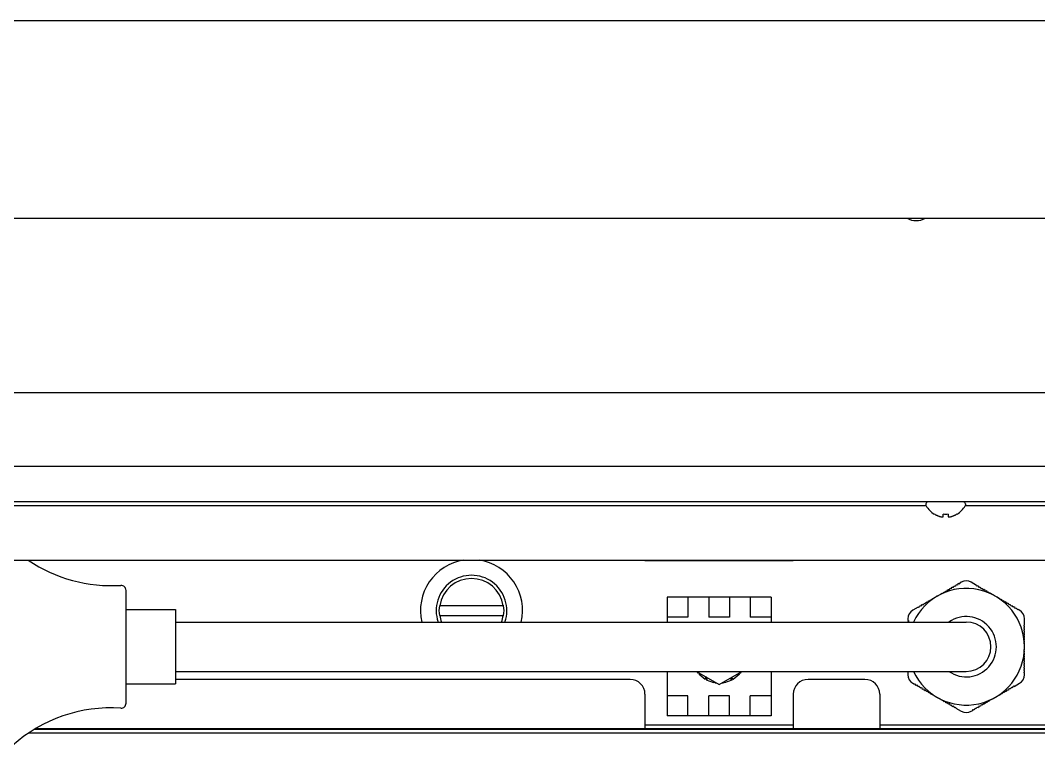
# Model space of a CAD drawing. Header units: millimetres. Extents: x -3169 to 1166, y -4146 to -91.
# Drawn here: x -567.7 to -361.7, y -979.5 to -832.8 of the extents above; entities that cross this region are included whole.
import ezdxf

# ---------------------------------------------------------------- set-up
doc = ezdxf.new("R2010")
doc.units = ezdxf.units.MM
doc.header["$LTSCALE"] = 23.1
doc.layers.get('0').update_dxf_attribs({"linetype": 'CONTINUOUS'})

msp = doc.modelspace()

# ---------------------------------------------------------------- linework, layer by layer
for p, q in [((-738.92, -832.76), (-233.92, -832.76)), ((-738.92, -872.76), (-233.92, -872.76)), ((-687.22, -908.01), (-285.62, -908.01)), ((-237.42, -923.01), (-735.42, -923.01)), ((-220.92, -930.16), (-751.92, -930.16)), ((-384.48, -930.96), (-588.36, -930.96)), ((-384.48, -930.56), (-384.48, -930.76)), ((-376.48, -930.56), (-376.48, -930.76)), ((-243.92, -930.96), (-376.48, -930.96)), ((-382.78, -932.64), (-382.78, -932.61)), ((-380.98, -933.16), (-380.98, -932.61)), ((-379.98, -932.61), (-379.98, -933.16)), ((-378.18, -932.61), (-378.18, -932.64)), ((-731.52, -941.96), (-241.32, -941.96)), ((-441.32, -941.96), (-441.32, -942.06)), ((-411.32, -942.06), (-441.32, -942.06)), ((-411.32, -941.96), (-411.32, -942.06)), ((-379.52, -947.69), (-379.78, -947.84)), ((-379.47, -947.77), (-379.52, -947.69)), ((-379.3, -947.67), (-379.47, -947.77)), ((-379.09, -947.44), (-379.35, -947.59)), ((-379.3, -947.67), (-379.35, -947.59)), ((-379.04, -947.52), (-379.09, -947.44)), ((-378.87, -947.42), (-379.04, -947.52)), ((-378.66, -947.19), (-378.92, -947.34)), ((-378.87, -947.42), (-378.92, -947.34)), ((-378.61, -947.27), (-378.66, -947.19)), ((-378.44, -947.17), (-378.61, -947.27)), ((-378.23, -946.94), (-378.49, -947.09)), ((-378.44, -947.17), (-378.49, -947.09)), ((-378.18, -947.02), (-378.23, -946.94)), ((-378, -946.92), (-378.18, -947.02)), ((-377.79, -946.69), (-378.05, -946.84)), ((-378, -946.92), (-378.05, -946.84)), ((-377.74, -946.77), (-377.79, -946.69)), ((-377.57, -946.67), (-377.74, -946.77)), ((-377.32, -946.41), (-377.62, -946.59)), ((-377.57, -946.67), (-377.62, -946.59)), ((-374.22, -947.05), (-375.32, -946.41)), ((-374.22, -947.05), (-374.27, -947.13)), ((-374.1, -947.23), (-374.27, -947.13)), ((-374.05, -947.15), (-374.1, -947.23)), ((-373.79, -947.3), (-374.05, -947.15)), ((-373.79, -947.3), (-373.84, -947.38)), ((-373.66, -947.48), (-373.84, -947.38)), ((-373.61, -947.4), (-373.66, -947.48)), ((-373.35, -947.55), (-373.61, -947.4)), ((-373.35, -947.55), (-373.4, -947.63)), ((-373.23, -947.73), (-373.4, -947.63)), ((-373.18, -947.65), (-373.23, -947.73)), ((-372.92, -947.8), (-373.18, -947.65)), ((-546.32, -970.88), (-546.32, -948.05)), ((-415.82, -949.46), (-436.82, -949.46)), ((-436.82, -949.46), (-436.82, -954.46)), ((-432.62, -949.46), (-432.62, -953.51)), ((-428.42, -949.46), (-428.42, -953.51)), ((-424.22, -949.46), (-424.22, -953.51)), ((-420.02, -949.46), (-420.02, -953.51)), ((-415.82, -949.46), (-415.82, -954.46)), ((-382.99, -949.69), (-383.25, -949.84)), ((-383.25, -949.84), (-383.2, -949.92)), ((-382.56, -949.44), (-382.82, -949.59)), ((-382.12, -949.19), (-382.38, -949.34)), ((-381.69, -948.94), (-381.95, -949.09)), ((-381.26, -948.69), (-381.52, -948.84)), ((-381.21, -948.76), (-381.26, -948.69)), ((-380.82, -948.44), (-381.08, -948.59)), ((-381.03, -948.67), (-381.08, -948.59)), ((-380.77, -948.52), (-380.82, -948.44)), ((-380.6, -948.42), (-380.77, -948.52)), ((-380.39, -948.19), (-380.65, -948.34)), ((-380.6, -948.42), (-380.65, -948.34)), ((-380.34, -948.27), (-380.39, -948.19)), ((-380.17, -948.17), (-380.34, -948.27)), ((-379.96, -947.94), (-380.22, -948.09)), ((-380.17, -948.17), (-380.22, -948.09)), ((-379.91, -948.02), (-379.96, -947.94)), ((-379.73, -947.92), (-379.91, -948.02)), ((-379.73, -947.92), (-379.78, -947.84)), ((-372.92, -947.8), (-372.97, -947.88)), ((-372.8, -947.98), (-372.97, -947.88)), ((-372.75, -947.9), (-372.8, -947.98)), ((-372.49, -948.05), (-372.75, -947.9)), ((-372.49, -948.05), (-372.54, -948.13)), ((-372.36, -948.23), (-372.54, -948.13)), ((-372.31, -948.15), (-372.36, -948.23)), ((-372.05, -948.3), (-372.31, -948.15)), ((-372.05, -948.3), (-372.1, -948.38)), ((-371.93, -948.48), (-372.1, -948.38)), ((-371.88, -948.4), (-371.93, -948.48)), ((-371.62, -948.55), (-371.88, -948.4)), ((-371.62, -948.55), (-371.67, -948.63)), ((-371.45, -948.65), (-371.48, -948.7)), ((-371.19, -948.8), (-371.45, -948.65)), ((-371.19, -948.8), (-371.21, -948.83)), ((-371.02, -948.9), (-371.03, -948.92)), ((-370.76, -949.05), (-371.02, -948.9)), ((-370.32, -949.3), (-370.58, -949.15)), ((-369.89, -949.55), (-370.15, -949.4)), ((-369.9, -949.57), (-369.89, -949.55)), ((-369.73, -949.67), (-369.72, -949.65)), ((-369.46, -949.8), (-369.72, -949.65)), ((-369.49, -949.85), (-369.46, -949.8)), ((-469.91, -951.16), (-482.92, -951.16)), ((-386.02, -951.44), (-387.12, -952.07)), ((-386.02, -951.44), (-385.97, -951.52)), ((-385.8, -951.42), (-385.97, -951.52)), ((-385.59, -951.19), (-385.85, -951.34)), ((-385.85, -951.34), (-385.8, -951.42)), ((-385.59, -951.19), (-385.54, -951.27)), ((-385.36, -951.17), (-385.54, -951.27)), ((-385.15, -950.94), (-385.41, -951.09)), ((-385.41, -951.09), (-385.36, -951.17)), ((-385.15, -950.94), (-385.1, -951.02)), ((-384.93, -950.92), (-385.1, -951.02)), ((-384.72, -950.69), (-384.98, -950.84)), ((-384.98, -950.84), (-384.93, -950.92)), ((-384.72, -950.69), (-384.67, -950.77)), ((-384.5, -950.67), (-384.67, -950.77)), ((-384.29, -950.44), (-384.55, -950.59)), ((-384.55, -950.59), (-384.5, -950.67)), ((-384.29, -950.44), (-384.24, -950.52)), ((-384.06, -950.42), (-384.24, -950.52)), ((-383.85, -950.19), (-384.11, -950.34)), ((-384.11, -950.34), (-384.06, -950.42)), ((-383.85, -950.19), (-383.8, -950.27)), ((-383.63, -950.17), (-383.8, -950.27)), ((-383.42, -949.94), (-383.68, -950.09)), ((-383.68, -950.09), (-383.63, -950.17)), ((-383.42, -949.94), (-383.37, -950.02)), ((-369.32, -949.97), (-369.28, -949.9)), ((-369.02, -950.05), (-369.28, -949.9)), ((-369.07, -950.13), (-369.02, -950.05)), ((-368.9, -950.23), (-369.07, -950.13)), ((-368.9, -950.23), (-368.85, -950.15)), ((-368.59, -950.3), (-368.85, -950.15)), ((-368.64, -950.38), (-368.59, -950.3)), ((-368.47, -950.48), (-368.64, -950.38)), ((-368.47, -950.48), (-368.42, -950.4)), ((-368.16, -950.55), (-368.42, -950.4)), ((-368.21, -950.63), (-368.16, -950.55)), ((-368.03, -950.73), (-368.21, -950.63)), ((-368.03, -950.73), (-367.98, -950.65)), ((-367.72, -950.8), (-367.98, -950.65)), ((-367.77, -950.88), (-367.72, -950.8)), ((-367.6, -950.98), (-367.77, -950.88)), ((-367.6, -950.98), (-367.55, -950.9)), ((-367.29, -951.05), (-367.55, -950.9)), ((-367.34, -951.13), (-367.29, -951.05)), ((-367.17, -951.23), (-367.34, -951.13)), ((-367.17, -951.23), (-367.12, -951.15)), ((-366.86, -951.3), (-367.12, -951.15)), ((-366.91, -951.38), (-366.86, -951.3)), ((-366.74, -951.48), (-366.91, -951.38)), ((-366.74, -951.48), (-366.69, -951.4)), ((-366.43, -951.55), (-366.69, -951.4)), ((-366.48, -951.63), (-366.43, -951.55)), ((-366.3, -951.73), (-366.48, -951.63)), ((-366.3, -951.73), (-366.25, -951.65)), ((-365.99, -951.8), (-366.25, -951.65)), ((-366.04, -951.88), (-365.99, -951.8)), ((-365.87, -951.98), (-366.04, -951.88)), ((-365.87, -951.98), (-365.82, -951.9)), ((-365.52, -952.07), (-365.82, -951.9)), ((-546.32, -951.96), (-536.32, -951.96)), ((-536.32, -951.96), (-536.32, -966.96)), ((-482.92, -953.16), (-469.91, -953.16)), ((-432.62, -953.51), (-436.82, -953.51)), ((-424.22, -953.51), (-428.42, -953.51)), ((-415.82, -953.51), (-420.02, -953.51)), ((-388.12, -953.8), (-388.12, -954.15)), ((-364.52, -955.07), (-364.52, -953.8)), ((-536.32, -954.46), (-376.32, -954.46)), ((-388.02, -954.15), (-388.12, -954.15)), ((-388.02, -954.35), (-388.12, -954.35)), ((-388.12, -954.35), (-388.12, -954.46)), ((-388.02, -954.15), (-388.02, -954.35)), ((-364.52, -955.07), (-364.62, -955.07)), ((-364.62, -955.27), (-364.62, -955.07)), ((-364.52, -955.27), (-364.62, -955.27)), ((-364.52, -955.57), (-364.62, -955.57)), ((-364.62, -955.77), (-364.62, -955.57)), ((-364.52, -955.77), (-364.62, -955.77)), ((-364.52, -955.57), (-364.52, -955.27)), ((-364.52, -956.07), (-364.52, -955.77)), ((-364.52, -956.07), (-364.62, -956.07)), ((-364.62, -956.27), (-364.62, -956.07)), ((-364.52, -956.27), (-364.62, -956.27)), ((-364.52, -956.57), (-364.62, -956.57)), ((-364.62, -956.77), (-364.62, -956.57)), ((-364.52, -956.77), (-364.62, -956.77)), ((-364.52, -957.07), (-364.62, -957.07)), ((-364.62, -957.27), (-364.62, -957.07)), ((-364.52, -957.27), (-364.62, -957.27)), ((-364.52, -957.57), (-364.62, -957.57)), ((-364.62, -957.77), (-364.62, -957.57)), ((-364.52, -957.77), (-364.62, -957.77)), ((-364.52, -958.07), (-364.61, -958.07)), ((-364.52, -956.57), (-364.52, -956.27)), ((-364.52, -957.07), (-364.52, -956.77)), ((-364.52, -957.57), (-364.52, -957.27)), ((-364.52, -958.07), (-364.52, -957.77)), ((-364.52, -958.27), (-364.59, -958.27)), ((-364.52, -958.57), (-364.55, -958.57)), ((-364.52, -958.77), (-364.54, -958.77)), ((-364.54, -960.07), (-364.52, -960.07)), ((-364.52, -958.57), (-364.52, -958.27)), ((-364.52, -959.07), (-364.52, -958.77)), ((-364.52, -959.57), (-364.52, -959.27)), ((-364.52, -960.07), (-364.52, -959.77)), ((-364.62, -961.07), (-364.52, -961.07)), ((-364.62, -961.27), (-364.62, -961.07)), ((-364.62, -961.27), (-364.52, -961.27)), ((-364.62, -961.57), (-364.52, -961.57)), ((-364.62, -961.77), (-364.62, -961.57)), ((-364.62, -961.77), (-364.52, -961.77)), ((-364.62, -962.07), (-364.52, -962.07)), ((-364.62, -962.27), (-364.62, -962.07)), ((-364.6, -960.77), (-364.52, -960.77)), ((-364.57, -960.57), (-364.52, -960.57)), ((-364.55, -960.27), (-364.52, -960.27)), ((-364.52, -960.57), (-364.52, -960.27)), ((-364.52, -961.07), (-364.52, -960.77)), ((-364.52, -961.57), (-364.52, -961.27)), ((-364.52, -962.07), (-364.52, -961.77)), ((-364.62, -962.27), (-364.52, -962.27)), ((-364.62, -962.57), (-364.52, -962.57)), ((-364.62, -962.77), (-364.62, -962.57)), ((-364.62, -962.77), (-364.52, -962.77)), ((-364.62, -963.07), (-364.52, -963.07)), ((-364.62, -963.27), (-364.62, -963.07)), ((-364.62, -963.27), (-364.52, -963.27)), ((-364.62, -963.57), (-364.52, -963.57)), ((-364.62, -963.77), (-364.62, -963.57)), ((-364.62, -963.77), (-364.52, -963.77)), ((-364.62, -964.07), (-364.52, -964.07)), ((-364.62, -964.27), (-364.62, -964.07)), ((-364.62, -964.27), (-364.52, -964.27)), ((-364.52, -962.57), (-364.52, -962.27)), ((-364.52, -963.07), (-364.52, -962.77)), ((-364.52, -963.57), (-364.52, -963.27)), ((-364.52, -964.07), (-364.52, -963.77)), ((-364.52, -964.57), (-364.52, -964.27)), ((-536.32, -964.46), (-376.32, -964.46)), ((-444.32, -966.06), (-536.32, -966.06)), ((-436.82, -964.46), (-436.82, -973.46)), ((-430.91, -964.46), (-426.32, -967.11)), ((-430.55, -964.82), (-430.69, -964.59)), ((-429.15, -966.07), (-430.36, -965.05)), ((-427.4, -966.76), (-428.89, -966.22)), ((-426.32, -967.11), (-421.73, -964.46)), ((-423.74, -966.22), (-425.23, -966.76)), ((-422.27, -965.05), (-423.48, -966.07)), ((-421.94, -964.59), (-422.08, -964.82)), ((-415.82, -964.46), (-415.82, -973.46)), ((-396.82, -966.06), (-408.32, -966.06)), ((-388.12, -964.46), (-388.12, -965.12)), ((-364.62, -964.57), (-364.52, -964.57)), ((-364.62, -964.77), (-364.62, -964.57)), ((-364.62, -964.77), (-364.52, -964.77)), ((-364.52, -965.12), (-364.52, -964.77)), ((-546.32, -966.96), (-536.32, -966.96)), ((-426.84, -966.81), (-427.11, -966.81)), ((-425.53, -966.81), (-425.8, -966.81)), ((-387.12, -966.85), (-386.81, -967.03)), ((-386.76, -966.94), (-386.81, -967.03)), ((-386.76, -966.94), (-386.59, -967.04)), ((-386.59, -967.04), (-386.64, -967.13)), ((-386.64, -967.13), (-386.38, -967.28)), ((-386.33, -967.19), (-386.38, -967.28)), ((-386.33, -967.19), (-386.16, -967.29)), ((-386.16, -967.29), (-386.21, -967.38)), ((-386.21, -967.38), (-385.95, -967.53)), ((-385.9, -967.44), (-385.95, -967.53)), ((-385.9, -967.44), (-385.72, -967.54)), ((-385.72, -967.54), (-385.77, -967.63)), ((-385.77, -967.63), (-385.51, -967.78)), ((-385.46, -967.69), (-385.51, -967.78)), ((-385.46, -967.69), (-385.29, -967.79)), ((-385.29, -967.79), (-385.34, -967.88)), ((-385.34, -967.88), (-385.08, -968.03)), ((-385.03, -967.94), (-385.08, -968.03)), ((-385.03, -967.94), (-384.86, -968.04)), ((-384.86, -968.04), (-384.91, -968.13)), ((-384.91, -968.13), (-384.65, -968.28)), ((-384.6, -968.19), (-384.65, -968.28)), ((-384.6, -968.19), (-384.42, -968.29)), ((-384.42, -968.29), (-384.47, -968.38)), ((-384.47, -968.38), (-384.21, -968.53)), ((-368.57, -968.5), (-368.39, -968.4)), ((-368.34, -968.48), (-368.39, -968.4)), ((-368.34, -968.48), (-368.08, -968.33)), ((-368.13, -968.25), (-367.96, -968.15)), ((-368.08, -968.33), (-368.13, -968.25)), ((-367.91, -968.23), (-367.96, -968.15)), ((-367.91, -968.23), (-367.65, -968.08)), ((-367.7, -968), (-367.53, -967.9)), ((-367.65, -968.08), (-367.7, -968)), ((-367.48, -967.98), (-367.53, -967.9)), ((-367.48, -967.98), (-367.22, -967.83)), ((-367.27, -967.75), (-367.1, -967.65)), ((-367.22, -967.83), (-367.27, -967.75)), ((-367.05, -967.73), (-367.1, -967.65)), ((-367.05, -967.73), (-366.79, -967.58)), ((-366.84, -967.5), (-366.66, -967.4)), ((-366.79, -967.58), (-366.84, -967.5)), ((-366.61, -967.48), (-366.66, -967.4)), ((-366.61, -967.48), (-365.52, -966.85)), ((-441.32, -969.06), (-441.32, -976.06)), ((-432.62, -969.41), (-436.82, -969.41)), ((-432.62, -973.46), (-432.62, -969.41)), ((-424.22, -969.41), (-428.42, -969.41)), ((-428.42, -973.46), (-428.42, -969.41)), ((-424.22, -973.46), (-424.22, -969.41)), ((-415.82, -969.41), (-420.02, -969.41)), ((-420.02, -973.46), (-420.02, -969.41)), ((-411.32, -969.06), (-411.32, -976.06)), ((-393.82, -969.06), (-393.82, -976.06)), ((-384.16, -968.44), (-384.21, -968.53)), ((-384.16, -968.44), (-383.99, -968.54)), ((-383.99, -968.54), (-384.04, -968.63)), ((-384.04, -968.63), (-383.78, -968.78)), ((-383.73, -968.69), (-383.78, -968.78)), ((-383.73, -968.69), (-383.56, -968.79)), ((-383.56, -968.79), (-383.61, -968.88)), ((-383.61, -968.88), (-383.35, -969.03)), ((-383.31, -968.95), (-383.35, -969.03)), ((-383.15, -969.08), (-383.18, -969.13)), ((-383.18, -969.13), (-382.92, -969.28)), ((-382.9, -969.25), (-382.92, -969.28)), ((-382.73, -969.36), (-382.74, -969.38)), ((-382.74, -969.38), (-382.48, -969.53)), ((-382.31, -969.63), (-382.05, -969.78)), ((-381.88, -969.88), (-381.62, -970.03)), ((-381.62, -970.03), (-381.6, -970)), ((-381.44, -970.13), (-381.42, -970.09)), ((-381.44, -970.13), (-381.18, -970.28)), ((-381.18, -970.28), (-381.15, -970.22)), ((-381.01, -970.38), (-380.97, -970.3)), ((-381.01, -970.38), (-380.75, -970.53)), ((-380.75, -970.53), (-380.7, -970.44)), ((-380.7, -970.44), (-380.53, -970.54)), ((-372.03, -970.5), (-371.86, -970.4)), ((-371.86, -970.4), (-371.81, -970.48)), ((-371.81, -970.48), (-371.55, -970.33)), ((-371.6, -970.25), (-371.55, -970.33)), ((-371.42, -970.16), (-371.38, -970.23)), ((-371.38, -970.23), (-371.12, -970.08)), ((-370.94, -969.98), (-370.68, -969.83)), ((-370.51, -969.73), (-370.25, -969.58)), ((-370.08, -969.48), (-369.82, -969.33)), ((-369.64, -969.23), (-369.38, -969.08)), ((-369.38, -969.08), (-369.43, -969)), ((-369.21, -968.98), (-369.26, -968.9)), ((-369.21, -968.98), (-368.95, -968.83)), ((-369, -968.75), (-368.83, -968.65)), ((-368.95, -968.83), (-369, -968.75)), ((-368.78, -968.73), (-368.83, -968.65)), ((-368.78, -968.73), (-368.52, -968.58)), ((-368.52, -968.58), (-368.57, -968.5)), ((-380.58, -970.63), (-380.53, -970.54)), ((-380.58, -970.63), (-380.32, -970.78)), ((-380.32, -970.78), (-380.27, -970.69)), ((-380.27, -970.69), (-380.09, -970.79)), ((-380.14, -970.88), (-380.09, -970.79)), ((-380.14, -970.88), (-379.88, -971.03)), ((-379.88, -971.03), (-379.83, -970.94)), ((-379.83, -970.94), (-379.66, -971.04)), ((-379.71, -971.13), (-379.66, -971.04)), ((-379.71, -971.13), (-379.45, -971.28)), ((-379.45, -971.28), (-379.4, -971.19)), ((-379.4, -971.19), (-379.23, -971.29)), ((-379.28, -971.38), (-379.23, -971.29)), ((-379.28, -971.38), (-379.02, -971.53)), ((-379.02, -971.53), (-378.97, -971.44)), ((-378.97, -971.44), (-378.8, -971.54)), ((-378.85, -971.63), (-378.8, -971.54)), ((-378.85, -971.63), (-378.59, -971.78)), ((-378.59, -971.78), (-378.54, -971.69)), ((-378.54, -971.69), (-378.36, -971.79)), ((-378.41, -971.88), (-378.36, -971.79)), ((-378.41, -971.88), (-377.32, -972.51)), ((-375.32, -972.51), (-375.01, -972.33)), ((-375.06, -972.25), (-374.89, -972.15)), ((-375.06, -972.25), (-375.01, -972.33)), ((-374.89, -972.15), (-374.84, -972.23)), ((-374.84, -972.23), (-374.58, -972.08)), ((-374.63, -972), (-374.46, -971.9)), ((-374.63, -972), (-374.58, -972.08)), ((-374.46, -971.9), (-374.41, -971.98)), ((-374.41, -971.98), (-374.15, -971.83)), ((-374.2, -971.75), (-374.02, -971.65)), ((-374.2, -971.75), (-374.15, -971.83)), ((-374.02, -971.65), (-373.97, -971.73)), ((-373.97, -971.73), (-373.71, -971.58)), ((-373.76, -971.5), (-373.59, -971.4)), ((-373.76, -971.5), (-373.71, -971.58)), ((-373.59, -971.4), (-373.54, -971.48)), ((-373.54, -971.48), (-373.28, -971.33)), ((-373.33, -971.25), (-373.16, -971.15)), ((-373.33, -971.25), (-373.28, -971.33)), ((-373.16, -971.15), (-373.11, -971.23)), ((-373.11, -971.23), (-372.85, -971.08)), ((-372.9, -971), (-372.72, -970.9)), ((-372.9, -971), (-372.85, -971.08)), ((-372.72, -970.9), (-372.67, -970.98)), ((-372.67, -970.98), (-372.41, -970.83)), ((-372.46, -970.75), (-372.29, -970.65)), ((-372.46, -970.75), (-372.41, -970.83)), ((-372.29, -970.65), (-372.24, -970.73)), ((-372.24, -970.73), (-371.98, -970.58)), ((-372.03, -970.5), (-371.98, -970.58)), ((-415.82, -973.46), (-436.82, -973.46)), ((-564.83, -976.16), (-484.42, -976.16)), ((-241.32, -976.06), (-564.66, -976.06)), ((-484.42, -976.16), (-222.22, -976.16)), ((-441.32, -975.26), (-411.32, -975.26)), ((-393.82, -975.26), (-358.82, -975.26)), ((-488.42, -976.96), (-566.1, -976.96)), ((-222.22, -976.96), (-488.42, -976.96))]:
    msp.add_line(p, q)
for centre, radius, start, end in [((-386.42, -869.26), 4, 242.3617, 297.6383), ((-384.08, -930.56), 0.4, 90, 180), ((-384.08, -930.76), 0.4, 180, 210.3012), ((-380.28, -928.54), 4.8, 210.3012, 238.6273), ((-380.68, -928.54), 4.8, 301.3727, 329.6988), ((-376.88, -930.56), 0.4, 0, 90), ((-376.88, -930.76), 0.4, 329.6988, 0), ((-380.29, -928.55), 4.75, 238.4659, 241.0313), ((-380.29, -928.56), 4.75, 241.0316, 241.9926), ((-380.29, -928.56), 4.75, 241.9926, 243.3187), ((-380.29, -928.56), 4.74, 243.3188, 244.4598), ((-380.3, -928.57), 4.74, 244.4598, 245.4278), ((-380.3, -928.57), 4.73, 245.4278, 246.6825), ((-380.3, -928.58), 4.73, 246.6826, 247.4526), ((-380.3, -928.58), 4.72, 247.4524, 248.9975), ((-380.31, -928.59), 4.72, 248.9977, 249.4819), ((-380.31, -928.6), 4.7, 249.4813, 251.5344), ((-380.32, -928.62), 4.68, 251.535, 252.6227), ((-380.32, -928.63), 4.67, 252.6228, 253.6051), ((-380.33, -928.66), 4.64, 253.6036, 255.6824), ((-381.22, -931.17), 2.01, 262.7259, 264.7415), ((-381.22, -931.19), 1.98, 264.7442, 265.3991), ((-381.23, -931.2), 1.97, 265.3984, 266.7833), ((-381.23, -931.21), 1.96, 266.7841, 267.6235), ((-381.23, -931.22), 1.96, 267.6234, 268.8455), ((-381.23, -931.22), 1.95, 268.8459, 269.8005), ((-381.23, -931.22), 1.95, 269.8006, 270.9258), ((-381.23, -931.22), 1.95, 270.9261, 271.9964), ((-381.23, -931.21), 1.96, 271.9964, 273.0228), ((-381.23, -931.2), 1.97, 273.0233, 274.286), ((-381.23, -931.19), 1.98, 274.2856, 275.1372), ((-381.23, -931.17), 2.01, 275.1401, 277.2744), ((-380.48, -928.86), 3.78, 262.3953, 277.6047), ((-379.72, -931.17), 2.01, 262.7256, 264.8598), ((-379.72, -931.19), 1.98, 264.8627, 265.7144), ((-379.73, -931.2), 1.97, 265.714, 266.9766), ((-379.73, -931.21), 1.96, 266.9771, 268.0037), ((-379.73, -931.22), 1.95, 268.0037, 269.0738), ((-379.73, -931.22), 1.95, 269.0741, 270.1995), ((-379.73, -931.22), 1.95, 270.1995, 271.1541), ((-379.73, -931.22), 1.95, 271.1545, 272.3767), ((-379.73, -931.21), 1.96, 272.3765, 273.2159), ((-379.73, -931.2), 1.97, 273.2167, 274.6016), ((-379.73, -931.19), 1.98, 274.6009, 275.2558), ((-379.73, -931.17), 2.01, 275.2585, 277.2741), ((-380.62, -928.66), 4.64, 284.3176, 286.3964), ((-380.63, -928.63), 4.67, 286.3949, 287.3772), ((-380.64, -928.62), 4.68, 287.3773, 288.465), ((-380.64, -928.6), 4.7, 288.4656, 290.5187), ((-380.65, -928.59), 4.72, 290.5181, 291.0023), ((-380.65, -928.58), 4.72, 291.0025, 292.5476), ((-380.65, -928.58), 4.73, 292.5474, 293.3174), ((-380.65, -928.57), 4.73, 293.3175, 294.5722), ((-380.66, -928.57), 4.74, 294.5722, 295.5402), ((-380.66, -928.56), 4.74, 295.5402, 296.6812), ((-380.66, -928.56), 4.75, 296.6813, 298.0074), ((-380.66, -928.56), 4.75, 298.0074, 298.9684), ((-380.66, -928.55), 4.75, 298.9687, 301.5341), ((-549.31, -917.11), 30, 235.953, 273.6785), ((-476.42, -952.16), 10.33, 98.8309, 192.8965), ((-476.42, -952.16), 10.33, 347.1035, 81.1691), ((-476.42, -952.16), 7.15, 341.214, 198.786), ((-476.42, -952.16), 6.5, 8.8499, 171.1501), ((-547.32, -948.05), 1, 0, 93.6785), ((-376.32, -959.46), 11.8, 205.0682, 154.9925), ((-376.32, -948.15), 2, 60, 120), ((-476.42, -952.16), 6.58, 171.2603, 188.7397), ((-476.42, -952.16), 6.58, 351.2603, 8.7397), ((-476.42, -952.16), 6.5, 188.8499, 200.7845), ((-476.42, -952.16), 6.5, 339.2155, 351.1501), ((-386.12, -953.8), 2, 120, 180), ((-376.32, -959.46), 6.1, 235.1002, 124.9123), ((-366.52, -953.8), 2, 0, 60), ((-376.32, -959.46), 5, 270, 90), ((-444.32, -969.06), 3, 0, 90), ((-430.01, -965.76), 1.25, 117.2586, 119.9801), ((-408.32, -969.06), 3, 90, 180), ((-396.82, -969.06), 3, 0, 90), ((-386.12, -965.12), 2, 180, 240), ((-366.52, -965.12), 2, 300, 0), ((-424.44, -966.81), 1.25, 177.2586, 179.9801), ((-549.31, -1001.81), 30, 86.3215, 131.8388), ((-547.32, -970.88), 1, 266.3215, 0), ((-376.32, -970.78), 2, 240, 300)]:
    msp.add_arc(centre, radius, start, end)
for points, knots in [([(-430.43, -964.74), (-430.45, -964.76), (-430.49, -964.78), (-430.54, -964.81), (-430.55, -964.82)], [0, 0, 0, 0, 0.593879, 1, 1, 1, 1]), ([(-430.2, -964.87), (-430.23, -964.91), (-430.27, -964.96), (-430.33, -965.02), (-430.35, -965.04), (-430.36, -965.05)], [0, 0, 0, 0, 0.60535, 0.833004, 1, 1, 1, 1]), ([(-428.9, -965.62), (-428.96, -965.67), (-429.1, -965.77), (-429.22, -965.89), (-429.28, -965.96)], [0, 0, 0, 0, 0.48658, 1, 1, 1, 1]), ([(-428.84, -965.65), (-428.87, -965.7), (-428.94, -965.79), (-429.02, -965.91), (-429.09, -965.99), (-429.13, -966.04), (-429.14, -966.06), (-429.15, -966.07)], [0, 0, 0, 0, 0.33533, 0.619479, 0.848077, 0.934674, 1, 1, 1, 1]), ([(-428.68, -965.74), (-428.71, -965.8), (-428.75, -965.89), (-428.81, -966.03), (-428.85, -966.12), (-428.87, -966.18), (-428.88, -966.21), (-428.89, -966.22)], [0, 0, 0, 0, 0.333913, 0.619069, 0.848189, 0.934356, 1, 1, 1, 1]), ([(-424, -965.78), (-423.99, -965.86), (-423.97, -966.03), (-423.93, -966.19), (-423.9, -966.28)], [0, 0, 0, 0, 0.486581, 1, 1, 1, 1]), ([(-423.95, -965.74), (-423.92, -965.8), (-423.88, -965.89), (-423.82, -966.03), (-423.78, -966.12), (-423.76, -966.18), (-423.75, -966.21), (-423.74, -966.22)], [0, 0, 0, 0, 0.33533, 0.619479, 0.848077, 0.934674, 1, 1, 1, 1]), ([(-423.79, -965.65), (-423.76, -965.7), (-423.7, -965.79), (-423.61, -965.9), (-423.55, -965.99), (-423.51, -966.04), (-423.49, -966.06), (-423.48, -966.07)], [0, 0, 0, 0, 0.333912, 0.619068, 0.848189, 0.934355, 1, 1, 1, 1]), ([(-422.55, -964.94), (-422.54, -964.96), (-422.5, -965.04), (-422.45, -965.11), (-422.4, -965.16)], [0, 0, 0, 0, 0.24517, 1, 1, 1, 1]), ([(-422.44, -964.87), (-422.4, -964.91), (-422.36, -964.96), (-422.3, -965.02), (-422.28, -965.04), (-422.27, -965.05)], [0, 0, 0, 0, 0.605737, 0.833645, 1, 1, 1, 1]), ([(-422.21, -964.74), (-422.18, -964.76), (-422.14, -964.78), (-422.1, -964.81), (-422.08, -964.82)], [0, 0, 0, 0, 0.595955, 1, 1, 1, 1]), ([(-427.45, -966.46), (-427.46, -966.48), (-427.5, -966.56), (-427.54, -966.64), (-427.56, -966.7)], [0, 0, 0, 0, 0.245169, 1, 1, 1, 1]), ([(-427.33, -966.53), (-427.34, -966.57), (-427.37, -966.64), (-427.39, -966.72), (-427.4, -966.75), (-427.4, -966.76)], [0, 0, 0, 0, 0.605737, 0.833645, 1, 1, 1, 1]), ([(-427.1, -966.66), (-427.1, -966.69), (-427.1, -966.74), (-427.11, -966.79), (-427.11, -966.81)], [0, 0, 0, 0, 0.595954, 1, 1, 1, 1]), ([(-425.53, -966.66), (-425.53, -966.69), (-425.53, -966.74), (-425.53, -966.79), (-425.53, -966.81)], [0, 0, 0, 0, 0.593879, 1, 1, 1, 1]), ([(-425.3, -966.53), (-425.29, -966.57), (-425.27, -966.64), (-425.24, -966.72), (-425.23, -966.75), (-425.23, -966.76)], [0, 0, 0, 0, 0.605351, 0.833004, 1, 1, 1, 1])]:
    msp.add_open_spline(points, degree=3, knots=knots)

doc.saveas('drawing.dxf')
